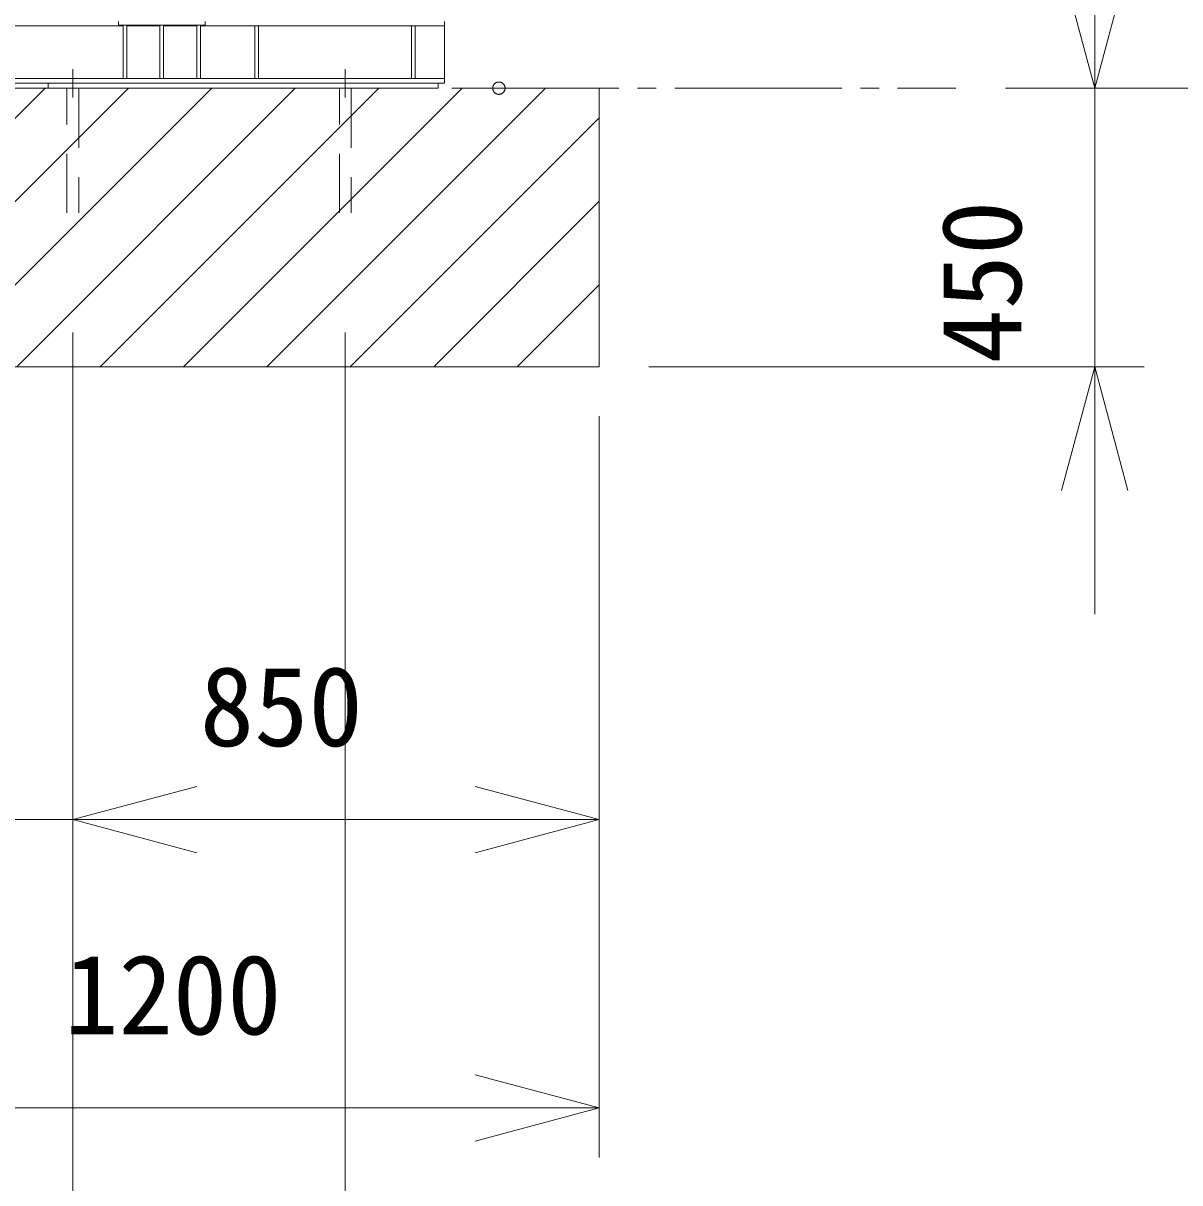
# Model space of a CAD drawing. Units: millimetres, scale not verified. Extents: x -8040 to 8050, y -12949 to 12951.
# Drawn here: x -828 to 1040, y -6562 to -4688 of the extents above; entities that cross this region are included whole.
import ezdxf
from ezdxf.enums import TextEntityAlignment as Align

# ---------------------------------------------------------------- set-up
doc = ezdxf.new("R2010")
doc.units = ezdxf.units.MM
doc.header["$LTSCALE"] = 30
for name, pattern in [('CHAIN2', [12, 9, -1, 1, -1]), ('DOUBLE_CHAIN2', [12.8, 9, -1, 0.6, -0.6, 0.6, -1]), ('USER2', [4.7625, 3.175, -1.5875])]:
    doc.linetypes.add(name, pattern=pattern)
for name, color, linetype, lineweight in [('0-2_41 関連破線', 6, 'USER2', 18), ('0-5_33 準用二点鎖線', 4, 'DOUBLE_CHAIN2', 18), ('0-6_05 寸法', 7, 'Continuous', 18), ('0-8_10 当社外形線', 3, 'Continuous', 18), ('0-9_12 当社中心線', 3, 'CHAIN2', 18), ('0-C_21 躯体・土木、中心線', 1, 'CHAIN2', 18), ('0-E_20 躯体・土木、外形線', 1, 'Continuous', 18)]:
    doc.layers.add(name, color=color, linetype=linetype, lineweight=lineweight)
doc.styles.add('ＭＳ ゴシック', font='')
doc.styles.get('ＭＳ ゴシック').set_extended_font_data('MS Gothic')

msp = doc.modelspace()

# ---------------------------------------------------------------- linework, layer by layer
at = {"layer": '0-2_41 関連破線'}
for p, q in [((-757.63, -4994.67), (-757.63, -4794.17)), ((-738.63, -4794.17), (-738.63, -4994.67)), ((-317.63, -4994.67), (-317.63, -4794.17)), ((-298.63, -4794.17), (-298.63, -4994.67))]:
    msp.add_line(p, q, dxfattribs=at)
at = {"layer": '0-5_33 準用二点鎖線'}
msp.add_circle((-60.03, -4793.17), 9.96, dxfattribs=at)
at = {"layer": '0-6_05 寸法'}
for p, q in [((902.3, -4793.17), (902.3, -4593.17)), ((758.09, -4793.17), (1443.34, -4793.17)), ((758.09, -4793.17), (982.3, -4793.17)), ((902.3, -5243.17), (902.3, -4793.17)), ((-748.13, -5187.7), (-748.13, -6054.95)), ((-748.13, -5187.7), (-748.13, -6054.95)), ((-748.13, -5187.7), (-748.13, -6952.2)), ((-748.13, -5187.7), (-748.13, -6952.2)), ((-308.13, -5187.7), (-308.13, -6952.2)), ((181.87, -5243.17), (982.3, -5243.17)), ((902.3, -5243.17), (902.3, -5443.17)), ((101.87, -5323.17), (101.87, -6054.95)), ((101.87, -5323.17), (101.87, -6520.68)), ((902.3, -5443.17), (902.3, -5643.17)), ((-748.13, -5974.95), (-1098.13, -5974.95)), ((-748.13, -5974.95), (-548.13, -5974.95)), ((-748.13, -5974.95), (-548.13, -5974.95)), ((-548.13, -5974.95), (-98.13, -5974.95)), ((-548.13, -5974.95), (-348.13, -5974.95)), ((101.87, -5974.95), (-98.13, -5974.95)), ((-898.13, -6440.68), (-98.13, -6440.68)), ((101.87, -6440.68), (-98.13, -6440.68))]:
    msp.add_line(p, q, dxfattribs=at)
for points in [[(955.89, -4593.17), (902.3, -4793.17), (848.71, -4593.17)], [(848.71, -5443.17), (902.3, -5243.17), (955.89, -5443.17)], [(-548.13, -6028.54), (-748.13, -5974.95), (-548.13, -5921.36)], [(-548.13, -6028.54), (-748.13, -5974.95), (-548.13, -5921.36)], [(-98.13, -5921.36), (101.87, -5974.95), (-98.13, -6028.54)], [(-98.13, -6387.09), (101.87, -6440.68), (-98.13, -6494.27)]]:
    msp.add_lwpolyline(points, dxfattribs=at)
at = {"layer": '0-8_10 当社外形線'}
for p, q in [((-850.13, -4692.67), (-667.13, -4692.67)), ((-674.63, -4691.17), (-674.63, -4685.17)), ((-674.63, -4691.17), (-534.63, -4691.17)), ((-667.13, -4777.67), (-667.13, -4691.17)), ((-661.13, -4777.67), (-661.13, -4691.17)), ((-661.13, -4692.67), (-607.63, -4692.67)), ((-607.63, -4777.67), (-607.63, -4691.17)), ((-601.63, -4777.67), (-601.63, -4691.17)), ((-601.63, -4692.67), (-548.13, -4692.67)), ((-548.13, -4777.67), (-548.13, -4691.17)), ((-542.13, -4777.67), (-542.13, -4691.17)), ((-542.13, -4692.67), (-148.13, -4692.67)), ((-534.63, -4691.17), (-534.63, -4685.17)), ((-454.13, -4692.67), (-454.13, -4777.67)), ((-448.13, -4692.67), (-448.13, -4777.67)), ((-201.13, -4692.67), (-201.13, -4777.67)), ((-195.13, -4692.67), (-195.13, -4777.67)), ((-148.13, -4685.17), (-148.13, -4785.17)), ((-850.13, -4777.67), (-148.13, -4777.67)), ((-850.13, -4785.17), (-148.13, -4785.17)), ((-788.13, -4785.17), (-788.13, -4793.17)), ((-788.13, -4793.17), (-158.13, -4793.17)), ((-158.13, -4785.17), (-158.13, -4793.17))]:
    msp.add_line(p, q, dxfattribs=at)
at = {"layer": '0-9_12 当社中心線'}
for p, q in [((-748.13, -4808.17), (-748.13, -4762.67)), ((-308.13, -4808.17), (-308.13, -4762.67))]:
    msp.add_line(p, q, dxfattribs=at)
at = {"layer": '0-C_21 躯体・土木、中心線'}
msp.add_line((-6256.08, -4793.17), (678.09, -4793.17), dxfattribs=at)
at = {"layer": '0-E_20 躯体・土木、外形線'}
for p, q in [((-1098.13, -5098.33), (-792.97, -4793.17)), ((-1098.13, -5233.03), (-658.26, -4793.17)), ((-973.56, -5243.17), (-523.56, -4793.17)), ((-838.86, -5243.17), (-388.86, -4793.17)), ((-704.15, -5243.17), (-254.15, -4793.17)), ((-569.45, -5243.17), (-119.45, -4793.17)), ((-434.74, -5243.17), (15.26, -4793.17)), ((101.87, -4793.17), (101.87, -5243.17)), ((-300.04, -5243.17), (101.87, -4841.26)), ((-165.34, -5243.17), (101.87, -4975.96)), ((-30.63, -5243.17), (101.87, -5110.67)), ((-1098.13, -5243.17), (101.87, -5243.17))]:
    msp.add_line(p, q, dxfattribs=at)

# ---------------------------------------------------------------- texts
at = {"layer": '0-6_05 寸法', "style": 'ＭＳ ゴシック'}
msp.add_text('450', height=129, rotation=90, dxfattribs=at).set_placement((822.3, -5238.17), align=Align.BOTTOM_LEFT)
for s, p in [('850', (-543.13, -5894.95)), ('1200', (-762.13, -6360.68))]:
    msp.add_text(s, height=129, dxfattribs=at).set_placement(p, align=Align.BOTTOM_LEFT)

doc.saveas('drawing.dxf')
